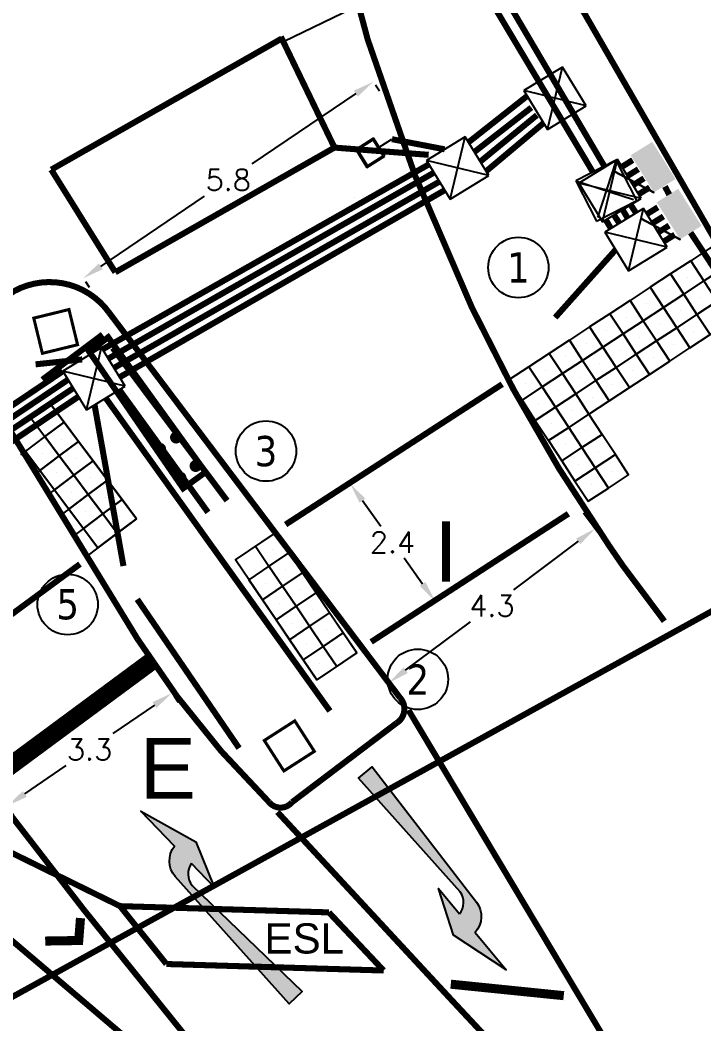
# Model space of a CAD drawing. Extents: x 375488 to 375825, y 165886 to 166087.
# Drawn here: x 375632.26 to 375643.58, y 165940.05 to 165956.65 of the extents above; entities that cross this region are included whole.
import ezdxf
from ezdxf.enums import TextEntityAlignment as Align

# ---------------------------------------------------------------- set-up
doc = ezdxf.new("R2010")
doc.units = 0
for name, pattern in [('1004', [6, 4, -2]), ('1010', [2, 1, -1]), ('1041', [2, 1, 0, 1]), ('1055', [0.6, 0.1, -0.5]), ('DASHED', [0.75, 0.5, -0.25]), ('DUCT1', [2, 1, -0.5, 0, -0.5])]:
    doc.linetypes.add(name, pattern=pattern)
doc.layers.get('0').update_dxf_attribs({"linetype": 'CONTINUOUS'})
for name, color, linetype in [('00-Prop', 7, 'CONTINUOUS'), ('BOLLARD NEW', 7, 'CONTINUOUS'), ('ducts', 3, 'CONTINUOUS'), ('ELEC LOOPS NEW', 1, 'CONTINUOUS'), ('EXISTING DUCTS', 8, 'DUCT1'), ('GUARDRAIL PEDESTRIAN', 4, 'CONTINUOUS'), ('LIMITOFADOPTION', 193, 'DASHED'), ('LOOPS', 1, 'CONTINUOUS'), ('NUMBERS', 7, 'CONTINUOUS'), ('Rd Marks White new', 7, 'CONTINUOUS'), ('SETOUT DIMS', 1, 'CONTINUOUS'), ('SETOUT KERBS AND ISLAND', 170, 'CONTINUOUS'), ('SETOUT MORRISONS SIGN', 3, 'CONTINUOUS'), ('SIGNALS', 4, 'CONTINUOUS'), ('SIGSnumbers', 7, 'CONTINUOUS'), ('Tactarea', 10, 'CONTINUOUS'), ('Tactpave', 10, 'CONTINUOUS'), ('VIEW', 7, 'CONTINUOUS')]:
    doc.layers.add(name, color=color, linetype=linetype)
doc.styles.add('KTS_tahoma', font='tahoma.ttf')
doc.styles.get("Standard").update_dxf_attribs({"font": 'romans.shx'})
doc.dimstyles.get("Standard").update_dxf_attribs({"dimtxt": 0.18, "dimasz": 0.18, "dimexe": 0.18, "dimexo": 0.0625, "dimgap": 0.09, "dimtad": 0, "dimtih": 1, "dimtoh": 1, "dimdec": 4, "dimzin": 0, "dimdsep": 46, "dimtxsty": 'Standard', "dimcen": 0.09, "dimadec": 0, "dimazin": 0, "dimtfac": 1, "dimtdec": 4, "dimtofl": 0, "dimtmove": 0, "dimatfit": 3, "dimfxl": 1, "dimtolj": 1, "dimtzin": 0, "dimarcsym": 0})

# ---------------------------------------------------------------- blocks, each defined once
blk = doc.blocks.new('s800con')
at = {"color": 0}
blk.add_line((-0.3625, 0.21), (0.2653684177437179, 0.5725000000000001), dxfattribs=at)
blk.add_solid([(-0.3625, -0.21), (-0.3625, 0.21), (0.3625, -0.21), (0.3625, 0.21)], dxfattribs=at)
at = {"layer": 'VIEW'}
blk.add_3dface([(-0.3625, 0.21), (0.2653684177437179, 0.5725000000000001), (0.2653684177437179, 0.5725000000000001, 1.16), (-0.3625, 0.21, 1.16)], dxfattribs=at)
blk = doc.blocks.new('JBOX8')
at = {"color": 0, "linetype": 'ByBlock'}
for p, q in [((0.375, 0.375), (-0.375, 0.375)), ((-0.375, 0.375), (-0.375, -0.375)), ((-0.375, 0.375), (0.375, -0.375)), ((0.375, 0.375), (-0.375, -0.375)), ((0.375, -0.375), (0.375, 0.375)), ((-0.375, -0.375), (0.375, -0.375))]:
    blk.add_line(p, q, dxfattribs=at)
blk = doc.blocks.new('TACTPBLK')
at = {"color": 0}
blk.add_line((0.5, 0.5), (0.5, 0.5), dxfattribs=at)
blk.add_lwpolyline([(0, 0), (1, 0), (1, 1), (0, 1)], close=True, dxfattribs=at)
blk = doc.blocks.new('JBOX9')
at = {"color": 0, "linetype": 'ByBlock'}
for p, q in [((0, 0.1000000000000014), (0, 0.3500000000000014)), ((0.1749999999999972, 0.1000000000000014), (-0.1749999999999972, 0.1000000000000014)), ((-0.1749999999999972, 0.1000000000000014), (-0.1749999999999972, -0.25)), ((0.1550000000000011, 0.0799999999999983), (-0.1549999999999869, 0.0800000000000054)), ((-0.1550000000000011, 0.0799999999999983), (-0.1549999999999869, -0.2299999999999898)), ((0.1550000000000011, -0.2299999999999898), (0.1550000000000011, 0.07999999999999119)), ((0.1749999999999972, -0.25), (0.1749999999999972, 0.1000000000000014)), ((-0.1749999999999972, -0.25), (0.1749999999999972, -0.25)), ((-0.1549999999999869, -0.2299999999999969), (0.1550000000000011, -0.2299999999999898))]:
    blk.add_line(p, q, dxfattribs=at)
blk = doc.blocks.new('poleno')
at = {"layer": 'NUMBERS'}
blk.add_circle((0, 0), 1, dxfattribs=at)
at = {"layer": 'NUMBERS', "style": 'KTS_tahoma'}
blk.add_attdef('NUMBER', text='', height=1, dxfattribs=at).set_placement((0, 0), align=Align.MIDDLE)
blk = doc.blocks.new('1038r4')
at = {"linetype": 'Continuous'}
h = blk.add_hatch(color=0, dxfattribs=at)
edge = h.paths.add_edge_path()
edge.add_arc((0.3584595799594155, 2.498570023968249), 0.302694016917024, 461.1355589381031, 535.2597760898309)
edge.add_line((0.0568008924702923, 2.523584102798047), (0.1500000000000199, 0))
edge.add_line((0.1500000000000199, 0), (-0.1499999999999915, 0))
edge.add_line((-0.1499999999999915, 0), (-0.04361041028478496, 2.826159134510711))
edge.add_arc((0.3581137717003315, 2.798517716250345), 0.4026740200150185, 458.29788334228203, 536.063855733046, ccw=False)
edge.add_line((0.3000000000000114, 3.196976190791695), (0.3000000000000114, 4))
edge.add_line((0.3000000000000114, 4), (0.6000000000000085, 3))
edge.add_line((0.6000000000000085, 3), (0.3000000000000114, 2.25))
edge.add_line((0.3000000000000114, 2.25), (0.3000000000000114, 2.795565218185821))
at = {"color": 0, "linetype": 'Continuous'}
blk.add_lwpolyline([(0.3000000000000114, 2.795565218185821, 0.335198107483375), (0.0568008924702923, 2.523584102798047), (0.1500000000000199, 0), (-0.1499999999999915, 0), (-0.04361041028478496, 2.826159134510711, -0.3529697987741943), (0.3000000000000114, 3.196976190791695), (0.3000000000000114, 4), (0.6000000000000085, 3), (0.3000000000000114, 2.25)], format="xyb", close=True, dxfattribs=at)
blk = doc.blocks.new('*D239')
at = {"layer": 'SETOUT DIMS', "color": 0, "lineweight": -2, "transparency": 16777216}
for p, q in [((375634.8077388732, 165945.4669797582), (375634.8741277508, 165945.3700324753)), ((375634.4836466234, 165945.320793374), (375633.7963667545, 165944.8501485274)), ((375632.3351310394, 165943.8495036808), (375633.0224109083, 165944.3201485273)), ((375632.0816651909, 165943.6001819831), (375632.1480540684, 165943.5032347002))]:
    blk.add_line(p, q, dxfattribs=at)
at = {"layer": 'SETOUT DIMS', "color": 0, "transparency": 16777216}
for points in [[(375634.4506876165, 165945.3689232155), (375634.5166056302, 165945.2726635324), (375634.7724256726, 165945.5185474149)], [(375632.3021720326, 165943.8976335223), (375632.3680900462, 165943.8013738392), (375632.0463519903, 165943.6517496398)]]:
    blk.add_solid(points, dxfattribs=at)
at = {"layer": 'SETOUT DIMS', "color": 0, "transparency": 16777216, "insert": (375633.4093888315, 165944.5851485273), "char_height": 0.35, "attachment_point": 5}
blk.add_mtext('\\A1;3.3', dxfattribs=at)
blk = doc.blocks.new('*D244')
at = {"layer": 'SETOUT DIMS', "color": 0, "lineweight": -2, "transparency": 16777216}
for p, q in [((375641.5836678474, 165948.5026100944), (375641.8879723764, 165948.0949954521)), ((375641.4998273373, 165948.0298538479), (375640.4259118823, 165947.2281227448)), ((375638.6420636467, 165945.8963916415), (375639.715979102, 165946.6981227448)), ((375638.1649765103, 165945.9503876041), (375638.4692810393, 165945.5427729618))]:
    blk.add_line(p, q, dxfattribs=at)
at = {"layer": 'SETOUT DIMS', "color": 0, "transparency": 16777216}
for points in [[(375641.464930647, 165948.0765978185), (375641.5347240277, 165947.9831098774), (375641.7802911606, 165948.2392339899)], [(375638.6071669564, 165945.943135612), (375638.676960337, 165945.8496476709), (375638.3615998235, 165945.6870114995)]]:
    blk.add_solid(points, dxfattribs=at)
at = {"layer": 'SETOUT DIMS', "color": 0, "transparency": 16777216, "insert": (375640.070945492, 165946.9631227448), "char_height": 0.35, "attachment_point": 5}
blk.add_mtext('\\A1;4.3', dxfattribs=at)
blk = doc.blocks.new('*D250')
at = {"layer": 'SETOUT DIMS', "color": 0, "lineweight": -2, "transparency": 16777216}
for p, q in [((375637.817361596, 165955.4361263892), (375636.0971658319, 165954.2719891412)), ((375638.1422527193, 165955.5805286044), (375638.2081075563, 165955.4832177316)), ((375633.5938117621, 165952.5778518933), (375635.3140075261, 165953.7419891413)), ((375633.3389788626, 165952.3299276406), (375633.4048336996, 165952.2326167678))]:
    blk.add_line(p, q, dxfattribs=at)
at = {"layer": 'SETOUT DIMS', "color": 0, "transparency": 16777216}
for points in [[(375637.7846677237, 165955.4844367244), (375637.8500554683, 165955.387816054), (375638.1072236074, 165955.6322896232)], [(375633.5611178898, 165952.6261622285), (375633.6265056344, 165952.5295415581), (375633.3039497507, 165952.3816886593)]]:
    blk.add_solid(points, dxfattribs=at)
at = {"layer": 'SETOUT DIMS', "color": 0, "transparency": 16777216, "insert": (375635.7055866792, 165954.0069891412), "char_height": 0.35, "attachment_point": 5}
blk.add_mtext('\\A1;5.8', dxfattribs=at)
blk = doc.blocks.new('*D211')
at = {"layer": 'SETOUT DIMS', "color": 0, "lineweight": -2, "transparency": 16777216}
for p, q in [((375637.6698924592, 165948.9506149062), (375637.5746485106, 165948.8818044126)), ((375637.9255210055, 165948.7035111364), (375638.2326978081, 165948.2783327942)), ((375638.9227814739, 165947.3231544521), (375638.6156046714, 165947.7483327942)), ((375639.0770871332, 165947.0028483638), (375638.9818431846, 165946.9340378701))]:
    blk.add_line(p, q, dxfattribs=at)
at = {"layer": 'SETOUT DIMS', "color": 0, "transparency": 16777216}
for points in [[(375637.9728051603, 165948.7376723202), (375637.8782368506, 165948.6693499525), (375637.7205539027, 165948.9872160654)], [(375638.9700656288, 165947.3573156359), (375638.875497319, 165947.2889932683), (375639.1277485767, 165947.039449523)]]:
    blk.add_solid(points, dxfattribs=at)
at = {"layer": 'SETOUT DIMS', "color": 0, "transparency": 16777216, "insert": (375638.4241512397, 165948.0133327943), "char_height": 0.35, "attachment_point": 5}
blk.add_mtext('\\A1;2.4', dxfattribs=at)

msp = doc.modelspace()

# ---------------------------------------------------------------- hatches: boundary and pattern name
at = {"layer": '00-Prop', "true_color": 0xf7abae}
h = msp.add_hatch(color=241, dxfattribs=at)
h.dxf.hatch_style = 1
h.paths.add_polyline_path([(375624.2640631493, 165955.1241132326), (375623.6781581636, 165954.7587776838), (375624.4812180791, 165953.4870376559), (375625.0199938545, 165953.828446379, 0.0215848116426973), (375637.289380727, 165961.8723637749), (375637.8541960462, 165962.2868005178, -0.05981332230977058), (375638.6816105717, 165963.3388864053), (375638.046061623, 165964.279062888, -0.02456264661017502)])

# ---------------------------------------------------------------- linework, layer by layer
at = {"color": 0}
for p, q in [((375637.6925202012, 165954.5997684598), (375637.6925202012, 165954.5997684598)), ((375637.6925202012, 165954.5997684598), (375637.6925202012, 165954.5997684598)), ((375637.9116353989, 165954.2651215792), (375637.9116353989, 165954.2651215792)), ((375637.9116353989, 165954.2651215792), (375637.9116353989, 165954.2651215792)), ((375637.7961036563, 165953.7113595009), (375637.7961036563, 165953.7113595009)), ((375637.7961036563, 165953.7113595009), (375637.7961036563, 165953.7113595009)), ((375638.015218854, 165953.3767126203), (375638.015218854, 165953.3767126203)), ((375638.015218854, 165953.3767126203), (375638.015218854, 165953.3767126203)), ((375638.2343340516, 165953.0420657396), (375638.2343340516, 165953.0420657396)), ((375638.2343340516, 165953.0420657396), (375638.2343340516, 165953.0420657396)), ((375637.3936613798, 165947.117538631), (375637.3936613798, 165947.117538631)), ((375637.6110143661, 165946.7817445397), (375637.6110143661, 165946.7817445397)), ((375637.8283673525, 165946.4459504485), (375637.8283673525, 165946.4459504485))]:
    msp.add_line(p, q, dxfattribs=at)
at = {"flags": 128}
msp.add_lwpolyline([(375642.3331256761, 165959.0574734373), (375636.617782991, 165956.2921818157)], dxfattribs=at)
at = {"layer": '00-Prop', "color": 241, "true_color": 0xf7abae, "flags": 128}
msp.add_lwpolyline([(375638.046061623, 165964.279062888), (375638.6816105717, 165963.3388864053, 0.05981332230977036), (375637.8541960462, 165962.2868005178), (375637.289380727, 165961.8723637749, -0.02158481164269131), (375625.0199938545, 165953.828446379), (375624.4812180791, 165953.4870376559), (375623.6781581636, 165954.7587776838), (375624.2640631493, 165955.1241132326, 0.02456264661017512)], format="xyb", close=True, dxfattribs=at)
at = {"layer": '00-Prop', "linetype": '1010', "const_width": 0.1, "flags": 128}
for points in [[(375638.046061623, 165964.279062888, -0.02456264660497209), (375624.2640631493, 165955.1241132326)], [(375637.289380727, 165961.8723637749, -0.02158481164689539), (375625.0199938545, 165953.828446379, -0.02522736893720267)]]:
    msp.add_lwpolyline(points, format="xyb", dxfattribs=at)
at = {"layer": 'BOLLARD NEW', "const_width": 0.05}
for points in [[(375632.6276628375, 165951.1391634643), (375633.2104746103, 165951.281748265), (375633.0678898096, 165951.8645600677), (375632.4850780368, 165951.7219752669)], [(375636.6258601546, 165944.2301217914), (375637.1306914091, 165944.5543831885), (375636.8064299822, 165945.0592143834), (375636.3015987873, 165944.734953016)]]:
    msp.add_lwpolyline(points, close=True, dxfattribs=at)
at = {"layer": 'ducts', "linetype": 'DUCT1', "const_width": 0.1, "flags": 128}
for points in [[(375641.7470703034, 165954.1294794207), (375638.2181994915, 165960.0390415788)], [(375641.929272225, 165954.2387388558), (375638.4401348233, 165960.1622785926)], [(375639.6834868789, 165954.6315550804), (375640.6432875528, 165955.388342756)], [(375639.7809064388, 165954.47198838), (375640.7232865656, 165955.2055890825)], [(375639.8783259988, 165954.3124216795), (375640.8147232927, 165955.0799513737)], [(375639.9757455587, 165954.1528549492), (375640.917597734, 165954.9428885371)], [(375638.4155395031, 165954.6823612154), (375639.2881111503, 165954.5147567391)], [(375642.2213718928, 165954.225113763), (375642.4014512933, 165954.336819096)], [(375642.3138424791, 165954.0736531154), (375642.4949922002, 165954.1860224143)], [(375642.4063130654, 165953.9221924678), (375642.5885331667, 165954.0352257029)], [(375642.4987836517, 165953.7707318202), (375642.6820741332, 165953.8844290212)], [(375642.3746429866, 165953.5856633723), (375642.4564252108, 165953.4610272173)], [(375642.6370505855, 165953.4436068975), (375642.817129986, 165953.5553122305)], [(375642.0897399224, 165953.4290781752), (375642.1715221466, 165953.3044420202)], [(375642.241509158, 165953.5043817997), (375642.3211005877, 165953.3685039982)], [(375642.7295211718, 165953.2921462499), (375642.9106708929, 165953.4045155488)], [(375641.9566060937, 165953.3477966026), (375642.0361975235, 165953.211918801)], [(375642.8219917581, 165953.1406856023), (375643.0042118594, 165953.2537188672)], [(375642.9144623444, 165952.9892249547), (375643.0977528259, 165953.1029221557)], [(375641.117411136, 165951.7314892499), (375642.1145501986, 165952.8489267236)], [(375635.369625628, 165948.5089332163), (375633.9024969935, 165950.5360622704)]]:
    msp.add_lwpolyline(points, dxfattribs=at)
for points, elevation in [([(375633.6242322922, 165951.2052424848), (375639.0279635191, 165954.2659569681)], 1.07), ([(375633.714767158, 165951.0496679544), (375639.1114191413, 165954.1292622387)], 1.07), ([(375633.8053020239, 165950.8940933943), (375639.2022100687, 165953.9805527925)], 1.07), ([(375633.8958368897, 165950.7385188639), (375639.2888076901, 165953.8387116194)], 1.07), ([(375633.2865284085, 165951.0387280881), (375632.5154989362, 165950.9576504827)], 1.07), ([(375627.8245561719, 165947.3839312792), (375632.9664643407, 165950.8433208168)], 0.535), ([(375627.9163286686, 165947.2475240529), (375633.0582368374, 165950.7069135904)], 0.535), ([(375628.0081011653, 165947.1111168265), (375633.1500093341, 165950.5705063641)], 0.535), ([(375628.099873662, 165946.9747096002), (375633.2417818308, 165950.4340991378)], 0.535), ([(375637.3879535794, 165945.2226266861), (375633.6773429513, 165950.3985999823)], -1), ([(375633.4917247891, 165950.2852753699), (375633.9701341391, 165947.6213487685)], 1.07)]:
    msp.add_lwpolyline(points, dxfattribs=dict(at, elevation=elevation))
at = {"layer": 'ducts', "color": 8, "linetype": 'DUCT1', "const_width": 0.1, "flags": 128}
for points in [[(375643.0057820926, 165953.7655876507), (375642.9348142532, 165953.8998336782)], [(375644.1114278042, 165951.9949250279), (375643.3600676028, 165953.1349112174)]]:
    msp.add_lwpolyline(points, dxfattribs=at)
at = {"layer": 'ELEC LOOPS NEW', "const_width": 0.1, "flags": 128}
for points in [[(375637.4639819264, 165954.5432462394), (375636.5765668154, 165956.3773679733)], [(375636.5909993649, 165956.3475385904), (375632.7743479013, 165954.1783988476)], [(375637.4639819264, 165954.5432462394), (375633.834731102, 165952.4806129932)], [(375637.4639819264, 165954.5432462394), (375639.0232012272, 165954.4232548177)], [(375633.834731102, 165952.4806129932), (375632.7743479013, 165954.1783988476)], [(375633.9135026932, 165941.9941085577), (375630.5891489387, 165943.6264895797)], [(375633.9135026932, 165941.9941085577), (375634.681219995, 165941.0366533399)], [(375633.9135026932, 165941.9941085577), (375637.3706495166, 165941.8908528388)], [(375637.3706495166, 165941.8908528388), (375638.2764552832, 165940.9292732775)], [(375634.681219995, 165941.0366533399), (375638.2764552832, 165940.9292732775)]]:
    msp.add_lwpolyline(points, dxfattribs=at)
at = {"layer": 'GUARDRAIL PEDESTRIAN', "const_width": 0.1}
for points in [[(375632.627148192, 165950.7030538873), (375633.6251720786, 165951.4512488544)], [(375635.6852704997, 165948.703182526), (375633.7910864353, 165951.2282376289)], [(375635.8843989968, 165944.6079515815), (375634.1986037776, 165947.0707878)]]:
    msp.add_lwpolyline(points, dxfattribs=at)
at = {"layer": 'LIMITOFADOPTION', "ltscale": 2, "const_width": 0.1, "flags": 128}
msp.add_lwpolyline([(375616.4429697394, 165945.0997845531), (375618.0392511487, 165945.1724069417), (375619.4280400276, 165944.5217633545), (375621.1437072158, 165943.1579641998), (375624.2876703739, 165940.6587998867), (375625.3271721005, 165941.3183984458), (375628.7470434308, 165938.6283910573), (375646.4382091761, 165948.3765842617), (375639.3213840127, 165960.718634665), (375639.3213840127, 165960.718634665)], dxfattribs=at)
at = {"layer": 'LOOPS', "const_width": 0.1, "flags": 128}
for points in [[(375637.4639819264, 165954.5432462394), (375636.5765668154, 165956.3773679733)], [(375636.5909993649, 165956.3475385904), (375632.7743479013, 165954.1783988476)], [(375637.4639819264, 165954.5432462394), (375633.834731102, 165952.4806129932)], [(375633.834731102, 165952.4806129932), (375632.7743479013, 165954.1783988476)], [(375633.9135026932, 165941.9941085577), (375630.5891489387, 165943.6264895797)], [(375633.9135026932, 165941.9941085577), (375634.681219995, 165941.0366533399)], [(375633.9135026932, 165941.9941085577), (375637.3706495166, 165941.8908528388)], [(375637.3706495166, 165941.8908528388), (375638.2764552832, 165940.9292732775)], [(375634.681219995, 165941.0366533399), (375638.2764552832, 165940.9292732775)]]:
    msp.add_lwpolyline(points, dxfattribs=at)
at = {"layer": 'Rd Marks White new', "linetype": '1055', "const_width": 0.1, "flags": 128}
for points in [[(375636.654129982, 165948.3075310588), (375640.2413410544, 165950.6291207671)], [(375638.0711088181, 165946.3659476638), (375641.3364353776, 165948.4856211245)], [(375633.2503333092, 165947.6534942985), (375630.6845286489, 165945.7667098641)]]:
    msp.add_lwpolyline(points, dxfattribs=at)
at = {"layer": 'Rd Marks White new', "const_width": 0.3, "flags": 128}
msp.add_lwpolyline([(375634.4367878437, 165946.0461841822), (375631.715076685, 165944.035412848)], dxfattribs=at)
at = {"layer": 'Rd Marks White new', "linetype": '1004', "const_width": 0.1, "flags": 128}
msp.add_lwpolyline([(375638.6893618107, 165945.2364244759), (375645.331884563, 165934.1178536713)], dxfattribs=at)
for points in [[(375631.2685238123, 165944.5789014697, 0.01504284695473875), (375637.5454477072, 165936.7927194536)], [(375636.5192742944, 165943.5514134169, 0.002869437461312303), (375645.331884563, 165934.1178536713)]]:
    msp.add_lwpolyline(points, format="xyb", dxfattribs=at)
at = {"layer": 'Rd Marks White new', "linetype": '1004', "flags": 128}
msp.add_lwpolyline([(375629.9415388703, 165943.2794019878, 0.1, 0.1, 0), (375636.5695137382, 165937.6444582641, 0.1, 0.1, -0.05991410108740197), (375644.6777581573, 165928.8798132837, 0.1, 0.1, 0), (375647.1464496851, 165925.5078445077, 0.1, 0.1, -0.1059393990723272), (375649.9638893604, 165919.7485248148, 0.1, 0.1, 0), (375650.0577946305, 165917.8139385581, 0, 0, 0)], format="xyseb", dxfattribs=at)
at = {"layer": 'Rd Marks White new', "linetype": '1041', "const_width": 0.15}
for points in [[(375632.6742696166, 165941.4163873494), (375633.2298352718, 165941.4253906608), (375633.2585301995, 165941.7967442572)], [(375639.3891156912, 165940.7029448152), (375641.2599067092, 165940.5128289759)]]:
    msp.add_lwpolyline(points, dxfattribs=at)
at = {"layer": 'SETOUT KERBS AND ISLAND', "const_width": 0.1, "flags": 128}
msp.add_lwpolyline([(375642.9252331853, 165946.7083472013), (375642.2401635647, 165947.623236835), (375642.0062040687, 165947.9633738697, -0.03985625659388643), (375639.739104569, 165951.8969306946, -0.05411024659166401), (375637.3965528607, 165958.6247222722, -0.04199928975401595), (375637.2345481515, 165959.8406953514, -0.24630488391021), (375639.2813546062, 165963.7448264658, -1.738435312758559)], format="xyb", dxfattribs=at)
msp.add_lwpolyline([(375631.6173787713, 165950.6425023973, -0.890789133241174), (375633.7376301885, 165951.8058170378), (375633.7376301885, 165951.8058170378), (375638.5484279394, 165945.4426836669, -0.4702259992513346), (375638.4905443788, 165945.0223866105), (375636.7602992654, 165943.7134170234, -0.4740648028892719), (375636.3808341026, 165943.7141463459, -0.05653090658402422), (375634.2010604143, 165946.4167576432)], format="xyb", close=True, dxfattribs=at)
at = {"layer": 'SETOUT MORRISONS SIGN', "const_width": 0.1, "flags": 128}
msp.add_lwpolyline([(375633.4043306112, 165951.1652127802), (375633.7173996568, 165951.4055905044), (375635.3293508291, 165949.1738342643), (375634.9578405619, 165948.9055001438), (375633.4043306112, 165951.1652127802)], dxfattribs=at)
for points in [[(375634.7918431163, 165949.7472586036, 1), (375634.8918429017, 165949.7474621236, 1)], [(375634.5258888602, 165949.556758374, 1), (375634.6258886456, 165949.5569618642, 1)], [(375635.1153973341, 165949.2763912678, 1), (375635.2153971195, 165949.276594758, 1)], [(375634.8626140356, 165949.079572618, 1), (375634.962613821, 165949.0797761381, 1)]]:
    msp.add_lwpolyline(points, format="xyb", close=True, dxfattribs=at)
at = {"layer": 'Tactarea', "linetype": 'Continuous'}
for p, q in [((375632.3468956947, 165949.5218882263), (375632.2649406195, 165949.4604192376)), ((375632.3468956947, 165949.5218882263), (375632.3164845109, 165949.49907884)), ((375632.58690238, 165949.20189327), (375632.5260800719, 165949.1562744975)), ((375632.8269091249, 165948.8818983138), (375632.7356755733, 165948.813470155)), ((375633.0669158101, 165948.5619033575), (375632.9452711344, 165948.4706658423)), ((375633.306922555, 165948.2419083714), (375633.1548666954, 165948.1278614998)), ((375633.5469292998, 165947.9219134152), (375633.3644622564, 165947.7850571573))]:
    msp.add_line(p, q, dxfattribs=at)
at = {"layer": 'Tactarea', "linetype": 'Continuous', "flags": 128}
for points in [[(375634.1869192123, 165948.4019268751), (375633.5469292998, 165947.9219134152), (375632.1068889499, 165949.8418831825), (375632.7468788624, 165950.3218966126)], [(375637.8311416507, 165946.1853652), (375637.1688984036, 165945.7365513444), (375635.8224567771, 165947.7232810855), (375636.4847000241, 165948.1720949411)]]:
    msp.add_lwpolyline(points, close=True, dxfattribs=at)

# ---------------------------------------------------------------- block references
at = {"layer": 'ducts'}
for name, p, rotation in [('JBOX8', (375641.1149890653, 165955.360432415), 211.4051304880855), ('JBOX9', (375638.1195660233, 165954.495546639), 302.2595812475975), ('JBOX8', (375639.5034194589, 165954.2068427801), 211.4051304880855), ('JBOX8', (375642.0241945423, 165953.8284262553), 211.4051304880855), ('JBOX8', (375642.4570944473, 165953.0187122367), 211.4051304880855), ('JBOX8', (375633.4819356799, 165950.7186640501, 1.07), 211.4051304880855)]:
    msp.add_blockref(name, p, dxfattribs=dict(at, rotation=rotation))
at = {"layer": 'ELEC LOOPS NEW', "rotation": 121.8118106319081}
msp.add_blockref('s800con', (375642.7390426127, 165954.2204435505), dxfattribs=at)
at = {"layer": 'EXISTING DUCTS', "rotation": 27.04199634732167}
msp.add_blockref('JBOX8', (375641.9647909403, 165953.8317555785), dxfattribs=at)
at = {"layer": 'Rd Marks White new'}
for p, rotation in [((375637.9750207663, 165944.2045741081), 219.7944521056154), ((375636.8195971847, 165940.4798834026), 43.97298568316098)]:
    msp.add_blockref('1038r4', p, dxfattribs=dict(at, rotation=rotation))
at = {"layer": 'SIGNALS', "color": 8, "rotation": 122.3081467792108}
msp.add_blockref('s800con', (375643.1701975433, 165953.4437422833), dxfattribs=at)
at = {"layer": 'SIGSnumbers', "xscale": 0.5, "yscale": 0.5, "zscale": 0.5}
for p, values in [((375640.5087698698, 165952.5598130226), {'NUMBER': '1'}), ((375636.3300070167, 165949.5222159624), {'NUMBER': '3'}), ((375633.0470483303, 165946.984384954), {'NUMBER': '5'}), ((375638.8440244794, 165945.7472718358), {'NUMBER': '2'})]:
    msp.add_blockref('poleno', p, dxfattribs=at).add_auto_attribs(values)
at = {"layer": 'Tactarea', "linetype": 'Continuous', "xscale": 0.4, "yscale": 0.4, "zscale": 0.4, "rotation": 126.8711007894697}
msp.add_blockref('TACTPBLK', (375633.8669242263, 165948.1619201303), dxfattribs=at)
at = {"layer": 'Tactpave', "color": 1, "linetype": 'Continuous', "xscale": 0.3999999999999999, "yscale": 0.3999999999999999, "zscale": 0.3999999999999999, "rotation": 303.2153893174938}
for p in [(375643.3612282872, 165952.6716963649), (375643.0265814066, 165952.452581197), (375642.691934526, 165952.2334659994), (375643.2456966043, 165952.1179343164), (375642.3572876453, 165952.0143508315), (375642.9110497236, 165951.8988191187), (375642.0226407647, 165951.7952356637), (375643.4648118019, 165951.7832874358), (375641.6879938841, 165951.576120466), (375642.576402843, 165951.6797039509), (375643.1301649213, 165951.5641722381), (375642.2417559624, 165951.4605887532), (375641.3533470035, 165951.3570052981), (375641.9071090817, 165951.2414735854), (375642.7955180407, 165951.3450570703), (375641.0187001228, 165951.1378901005), (375640.6840532422, 165950.9187749326), (375641.5724622011, 165951.0223583877), (375642.1262242198, 165950.9068267047), (375641.2378153205, 165950.8032432199), (375640.3494063616, 165950.699659735), (375641.7915773392, 165950.6877115071), (375641.4569304585, 165950.4685963392), (375640.5685214996, 165950.3650128543), (375641.1222835779, 165950.2494811416), (375640.7876366973, 165950.0303659737), (375641.3413987756, 165949.9148342609), (375641.006751895, 165949.6957190931), (375641.5605139732, 165949.5801873803), (375641.2258670926, 165949.3610722125), (375641.7796291113, 165949.2455404997), (375641.4449822307, 165949.0264253318)]:
    msp.add_blockref('TACTPBLK', p, dxfattribs=at)
at = {"layer": 'Tactpave', "color": 0, "linetype": 'Continuous', "xscale": 0.3999999999999999, "yscale": 0.3999999999999999, "zscale": 0.3999999999999999, "rotation": 303.2153893174938}
msp.add_blockref('TACTPBLK', (375642.46087116, 165951.1259418726), dxfattribs=at)
at = {"layer": 'Tactpave', "linetype": 'Continuous'}
for p, xscale, yscale, zscale, rotation in [((375640.9031684399, 165950.584128052), 0.3999999999999999, 0.3999999999999999, 0.3999999999999999, 303.2153893174938), ((375632.9868856072, 165950.0019016564), 0.4, 0.4, 0.4, 126.8711007894697), ((375633.2268922925, 165949.6819067001), 0.4, 0.4, 0.4, 126.8711007894697), ((375632.906897366, 165949.4418999851), 0.4, 0.4, 0.4, 126.8711007894697), ((375633.4668990374, 165949.3619117439), 0.4, 0.4, 0.4, 126.8711007894697), ((375633.1469040513, 165949.1219050288), 0.4, 0.4, 0.4, 126.8711007894697), ((375633.7069057822, 165949.0419167876), 0.4, 0.4, 0.4, 126.8711007894697), ((375633.3869107962, 165948.8019100726), 0.4, 0.4, 0.4, 126.8711007894697), ((375633.9469124675, 165948.7219218314), 0.4, 0.4, 0.4, 126.8711007894697), ((375633.626917541, 165948.4819151163), 0.4, 0.4, 0.4, 126.8711007894697), ((375634.1869192123, 165948.4019268751), 0.4, 0.4, 0.4, 126.8711007894697), ((375636.7091069818, 165947.8409733176), 0.4, 0.4, 0.4, 124.1261815789586), ((375636.9335139394, 165947.5098516941), 0.4, 0.4, 0.4, 124.1261815789586), ((375636.6023922563, 165947.2854447663), 0.4, 0.4, 0.4, 124.1261815789586), ((375637.1579208374, 165947.1787300706), 0.4, 0.4, 0.4, 124.1261815789586), ((375636.8267992139, 165946.9543231428), 0.4, 0.4, 0.4, 124.1261815789586), ((375637.382327795, 165946.8476084471), 0.4, 0.4, 0.4, 124.1261815789586), ((375637.0512061715, 165946.6232015193), 0.4, 0.4, 0.4, 124.1261815789586), ((375637.6067346931, 165946.5164868236), 0.4, 0.4, 0.4, 124.1261815789586), ((375637.2756130695, 165946.2920798957), 0.4, 0.4, 0.4, 124.1261815789586), ((375637.8311416507, 165946.1853652), 0.4, 0.4, 0.4, 124.1261815789586), ((375637.5000200272, 165945.9609582722), 0.4, 0.4, 0.4, 124.1261815789586)]:
    msp.add_blockref('TACTPBLK', p, dxfattribs=dict(at, xscale=xscale, yscale=yscale, zscale=zscale, rotation=rotation))

# ---------------------------------------------------------------- texts
at = {"char_height": 1, "attachment_point": 1}
for s, insert in [('{\\fArial|b0|i0|c0|p34;I}', (375639.1155084968, 165948.3596202731)), ('{\\fArial|b0|i0|c0|p34;E}', (375634.2376375794, 165944.7737164199))]:
    msp.add_mtext_dynamic_manual_height_columns(s, width=1.858111924899276, gutter_width=1.5, heights=[0], dxfattribs=dict(at, insert=insert))
at = {"layer": 'ELEC LOOPS NEW', "insert": (375636.3035647273, 165941.710376054), "char_height": 0.5, "attachment_point": 1}
msp.add_mtext_dynamic_manual_height_columns('{\\fArial|b0|i0|c0|p34;ESL}', width=1.858111924899276, gutter_width=1.5, heights=[0], dxfattribs=at)

# ---------------------------------------------------------------- dimensions: what is measured, and where the dimension line sits
at = {"layer": 'SETOUT DIMS'}
for p1, p2, distance, picture, middle in [((375633.3039497137, 165952.381688714), (375638.1072235703, 165955.6322896779), -6.610353061747578e-08, '*D250', (375635.7055866792, 165954.0069891412)), ((375637.7205540538, 165948.9872161746), (375639.1277487278, 165947.0394496322), -1.864335302147076e-07, '*D211', (375638.4241512397, 165948.0133327943)), ((375638.1275871992, 165946.0004704297), (375641.5462785363, 165948.55269292), -0.39117567560898664, '*D244', (375640.070945492, 165946.9631227448)), ((375632.0463519692, 165943.6517496705), (375634.7724256516, 165945.5185474455), -3.7134323996942725e-08, '*D239', (375633.4093888315, 165944.5851485273))]:
    dim = msp.add_aligned_dim(p1=p1, p2=p2, distance=distance, dimstyle='Standard', override={"dimtxt": 0.35, "dimasz": 0.35, "dimdec": 1, "dimzin": 8}, dxfattribs=at)
    dim.commit()
    dim.dimension.update_dxf_attribs({"geometry": picture, "text_midpoint": middle})

doc.saveas('drawing.dxf')
